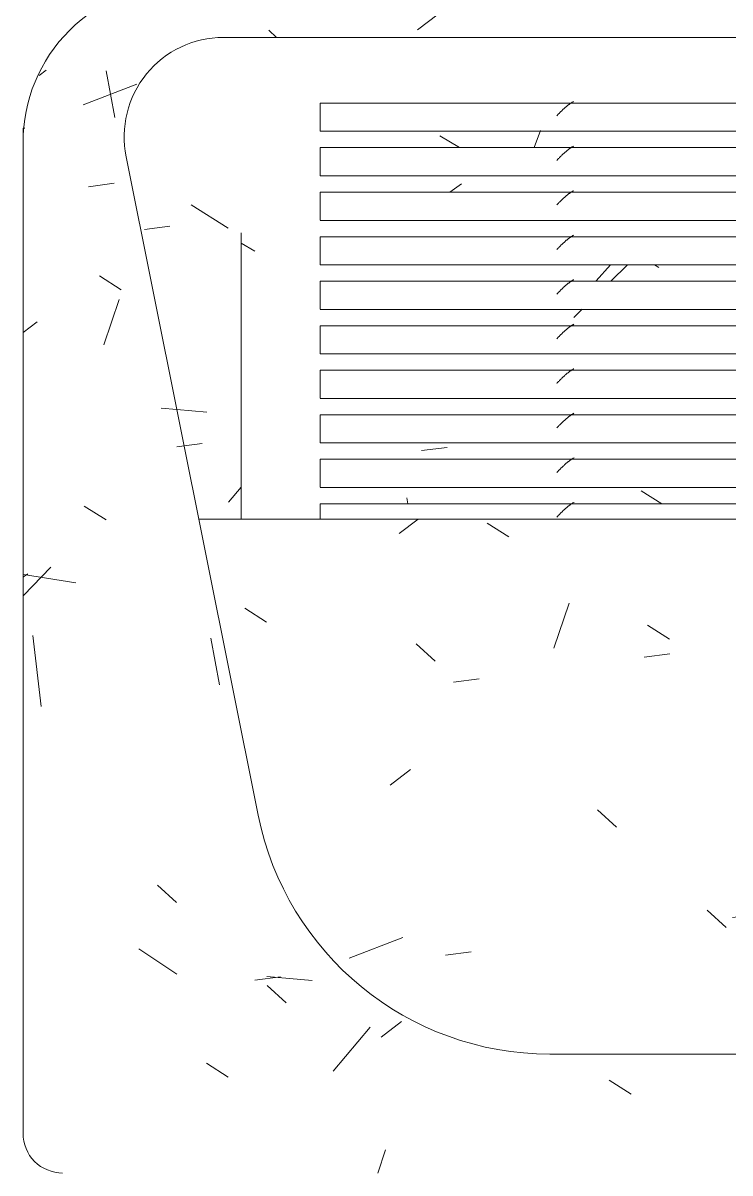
# Model space of a CAD drawing. Header units: metres. Extents: x 49881.8 to 49890.2, y 45902.3 to 45921.9.
# Drawn here: x 49885.326 to 49885.683, y 45902.742 to 45903.322 of the extents above; entities that cross this region are included whole.
import ezdxf

# ---------------------------------------------------------------- set-up
doc = ezdxf.new("R2010")
doc.units = ezdxf.units.M
doc.layers.add('A-FLOR-PATT', color=8, linetype='Continuous', lineweight=9)
doc.layers.add('P-SANR-FIXT', color=6, linetype='Continuous', lineweight=9)
pattern_1 = [(230, (-20.605, -3.359), (-0.2732776544225567, 0.02435823460979181), [0.029, -0.314]), (175, (-20.605, -3.359), (0.05321242273906419, -0.2867288580980978), [0.023, -0.251]), (280.451, (-20.628, -3.357), (-0.2200763291654397, -0.2622716327418294), [0.024, -0.267]), (226.184, (-20.605, -3.435), (-0.4065614003548352, 0.06303037158002048), [0.043, -0.471]), (276.636, (-20.639, -3.43), (-0.3564361393066898, -0.3716803446459633), [0.036, -0.401]), (171.184, (-20.605, -3.435), (-0.3560379742634164, -0.3708139167863078), [0.034, -0.377]), (201, (-20.643, -3.416), (-0.2272049156077532, 0.1537918278832583), [0.029, -0.314]), (146, (-20.643, -3.416), (-0.09246827521598666, -0.276576604358685), [0.023, -0.251]), (251.451, (-20.662, -3.403), (-0.3196349052339433, -0.1226928170517253), [0.024, -0.267]), (217.5, (-20.605, -3.359), (-0.004603000520735395, -0.1270583030982474), [0.013, -0.236, 0.013, -0.243, -0.252]), (217.5, (-20.605, -3.359), (-0.004603000520735395, -0.1270583030982474), [-0.504, 0.013, -0.24]), (187.5, (-20.605, -3.359), (-0.1002303763615564, -0.1503691180210244), [0.013, -0.133, 0.013, -0.23, -0.096]), (187.5, (-20.605, -3.359), (-0.1002303763615564, -0.1503691180210244), [-0.388, 0.013, -0.084]), (147.5, (-20.52, -3.359), (-0.2032414545144439, 0.00853880359612666), [0.013, -0.083, 0.013, -0.285, -0.394]), (147.5, (-20.52, -3.359), (-0.2032414545144439, 0.00853880359612666), [-0.392, 0.013, -0.382]), (137.5, (-20.482, -3.359), (-0.2219993294353847, -0.03800391730124095), [0.013, -0.111, 0.013, -0.185, -0.28]), (137.5, (-20.482, -3.359), (-0.2219993294353847, -0.03800391730124095), [-0.321, 0.013, -0.267])]

# ---------------------------------------------------------------- blocks, each defined once
blk = doc.blocks.new('FP_4-1º PAVIMENTO')
at = {"layer": 'P-SANR-FIXT'}
for p, q in [((0.4999311105467051, -0.5256750618111945), (0.009931110546703923, -0.5256750618111945)), ((0.3804864705420531, -0.5336965607045411), (0.380290223581396, -0.5338966021838747)), ((0.3806827175027103, -0.5334963143958135), (0.3804864705420531, -0.5336965607045411)), ((0.3740103208403552, -0.5395531689301478), (0.3738140738797003, -0.5396882431311658)), ((0.3742065678010145, -0.5394146544729427), (0.3740103208403552, -0.5395531689301478)), ((0.3744028147616695, -0.5392727762805335), (0.3742065678010145, -0.5394146544729427)), ((0.3745990617223288, -0.5391276127321556), (0.3744028147616695, -0.5392727762805335)), ((0.374795308682988, -0.5389792440220119), (0.3745990617223288, -0.5391276127321556)), ((0.374991555643643, -0.5388277521149706), (0.374795308682988, -0.5389792440220119)), ((0.3751878026043023, -0.5386732207012753), (0.374991555643643, -0.5388277521149706)), ((0.3753840495649572, -0.5385157351503156), (0.3751878026043023, -0.5386732207012753)), ((0.3755802965256165, -0.5383553824634656), (0.3753840495649572, -0.5385157351503156)), ((0.3757765434862758, -0.5381922512260265), (0.3755802965256165, -0.5383553824634656)), ((0.3759727904469308, -0.5380264315582727), (0.3757765434862758, -0.5381922512260265)), ((0.3761690374075901, -0.5378580150656908), (0.3759727904469308, -0.5380264315582727)), ((0.376365284368245, -0.5376870947883418), (0.3761690374075901, -0.5378580150656908)), ((0.3765615313289043, -0.5375137651494886), (0.376365284368245, -0.5376870947883418)), ((0.3767577782895593, -0.5373381219034202), (0.3765615313289043, -0.5375137651494886)), ((0.3769540252502185, -0.5371602620825552), (0.3767577782895593, -0.5373381219034202)), ((0.3771502722108778, -0.5369802839438398), (0.3769540252502185, -0.5371602620825552)), ((0.3773465191715328, -0.5367982869144663), (0.3771502722108778, -0.5369802839438398)), ((0.3775427661321921, -0.5366143715369324), (0.3773465191715328, -0.5367982869144663)), ((0.377739013092847, -0.536428639413516), (0.3775427661321921, -0.5366143715369324)), ((0.3779352600535063, -0.5362411931501487), (0.377739013092847, -0.536428639413516)), ((0.3781315070141655, -0.5360521362997074), (0.3779352600535063, -0.5362411931501487)), ((0.3783277539748205, -0.535861573304822), (0.3781315070141655, -0.5360521362997074)), ((0.3785240009354798, -0.535669609440193), (0.3783277539748205, -0.535861573304822)), ((0.3787202478961347, -0.5354763507544075), (0.3785240009354798, -0.535669609440193)), ((0.378916494856794, -0.5352819040113553), (0.3787202478961347, -0.5354763507544075)), ((0.3791127418174511, -0.5350863766312737), (0.378916494856794, -0.5352819040113553)), ((0.3793089887781083, -0.5348898766313759), (0.3791127418174511, -0.5350863766312737)), ((0.3795052357387675, -0.5346925125661982), (0.3793089887781083, -0.5348898766313759)), ((0.3797014826994225, -0.5344943934676136), (0.3795052357387675, -0.5346925125661982)), ((0.3798977296600818, -0.5342956287846108), (0.3797014826994225, -0.5344943934676136)), ((0.3800939766207389, -0.5340963283228274), (0.3798977296600818, -0.5342956287846108)), ((0.380290223581396, -0.5338966021838747), (0.3800939766207389, -0.5340963283228274)), ((0.3724403451550962, -0.5405314168760132), (0.372244098194439, -0.540636450718724)), ((0.3726365921157554, -0.5404224023534671), (0.3724403451550962, -0.5405314168760132)), ((0.3728328390764126, -0.5403094673751049), (0.3726365921157554, -0.5404224023534671)), ((0.3730290860370697, -0.5401926743307622), (0.3728328390764126, -0.5403094673751049)), ((0.3732253329977268, -0.5400720877416435), (0.3730290860370697, -0.5401926743307622)), ((0.3734215799583839, -0.5399477742246386), (0.3732253329977268, -0.5400720877416435)), ((0.373617826919041, -0.5398198024555577), (0.3734215799583839, -0.5399477742246386)), ((0.3738140738797003, -0.5396882431311658), (0.373617826919041, -0.5398198024555577))]:
    blk.add_line(p, q, dxfattribs=at)
blk = doc.blocks.new('FP_5-1º PAVIMENTO')
at = {"layer": 'P-SANR-FIXT'}
for p, q in [((0.4999311105467051, -0.503209613166639), (0.009931110546703923, -0.503209613166639)), ((0.3749659629266844, -0.5163526634196659), (0.3747688334585436, -0.5165050243101964)), ((0.375163092394821, -0.516197240998987), (0.3749659629266844, -0.5163526634196659)), ((0.3753602218629598, -0.5160388436837064), (0.375163092394821, -0.516197240998987)), ((0.3755573513311007, -0.5158775597676353), (0.3753602218629598, -0.5160388436837064)), ((0.3757544807992395, -0.5157134791536336), (0.3755573513311007, -0.5158775597676353)), ((0.375951610267376, -0.5155466933034965), (0.3757544807992395, -0.5157134791536336)), ((0.3761487397355169, -0.5153772951869673), (0.375951610267376, -0.5155466933034965)), ((0.3763458692036556, -0.5152053792299299), (0.3761487397355169, -0.5153772951869673)), ((0.3765429986717923, -0.5150310412617419), (0.3763458692036556, -0.5152053792299299)), ((0.3767401281399332, -0.5148543784618579), (0.3765429986717923, -0.5150310412617419)), ((0.3769372576080719, -0.5146754893056382), (0.3767401281399332, -0.5148543784618579)), ((0.3771343870762085, -0.5144944735094442), (0.3769372576080719, -0.5146754893056382)), ((0.3773315165443494, -0.5143114319750819), (0.3771343870762085, -0.5144944735094442)), ((0.3775286460124881, -0.5141264667335361), (0.3773315165443494, -0.5143114319750819)), ((0.3777257754806291, -0.5139396808881125), (0.3775286460124881, -0.5141264667335361)), ((0.3779229049487656, -0.5137511785569487), (0.3777257754806291, -0.5139396808881125)), ((0.3781200344169044, -0.5135610648149955), (0.3779229049487656, -0.5137511785569487)), ((0.3783171638850453, -0.5133694456354202), (0.3781200344169044, -0.5135610648149955)), ((0.3785142933531819, -0.5131764278305688), (0.3783171638850453, -0.5133694456354202)), ((0.3787114228213206, -0.5129821189923998), (0.3785142933531819, -0.5131764278305688)), ((0.3789085522894615, -0.5127866274325146), (0.3787114228213206, -0.5129821189923998)), ((0.3791056817576003, -0.5125900621218032), (0.3789085522894615, -0.5127866274325146)), ((0.3793028112257368, -0.5123925326296651), (0.3791056817576003, -0.5125900621218032)), ((0.3794999406938778, -0.5121941490629699), (0.3793028112257368, -0.5123925326296651)), ((0.3796970701620165, -0.5119950220046633), (0.3794999406938778, -0.5121941490629699)), ((0.3798941996301531, -0.511795262452117), (0.3796970701620165, -0.5119950220046633)), ((0.380091329098294, -0.5115949817552762), (0.3798941996301531, -0.511795262452117)), ((0.3802884585664328, -0.5113942915545795), (0.380091329098294, -0.5115949817552762)), ((0.3804855880345737, -0.5111933037187391), (0.3802884585664328, -0.5113942915545795)), ((0.3806827175027103, -0.5109921302823617), (0.3804855880345737, -0.5111933037187391)), ((0.3724032798408786, -0.5180654868673785), (0.3722061503727377, -0.5181710020741686)), ((0.3726004093090152, -0.5179559553686145), (0.3724032798408786, -0.5180654868673785)), ((0.372797538777156, -0.5178424686329183), (0.3726004093090152, -0.5179559553686145)), ((0.3729946682452948, -0.5177250899200447), (0.372797538777156, -0.5178424686329183)), ((0.3731917977134314, -0.5176038846592211), (0.3729946682452948, -0.5177250899200447)), ((0.3733889271815723, -0.5174789204126719), (0.3731917977134314, -0.5176038846592211)), ((0.3735860566497111, -0.5173502668379516), (0.3733889271815723, -0.5174789204126719)), ((0.3737831861178476, -0.5172179956491143), (0.3735860566497111, -0.5173502668379516)), ((0.3739803155859885, -0.5170821805767548), (0.3737831861178476, -0.5172179956491143)), ((0.3741774450541273, -0.5169428973268863), (0.3739803155859885, -0.5170821805767548)), ((0.3743745745222682, -0.5168002235387645), (0.3741774450541273, -0.5169428973268863)), ((0.3745717039904048, -0.5166542387415909), (0.3743745745222682, -0.5168002235387645)), ((0.3747688334585436, -0.5165050243101964), (0.3745717039904048, -0.5166542387415909))]:
    blk.add_line(p, q, dxfattribs=at)
blk = doc.blocks.new('FP_6-1º PAVIMENTO')
at = {"layer": 'P-SANR-FIXT'}
for p, q in [((0.499931110546703, -0.4807441645220835), (0.009931110546701757, -0.4807441645220791)), ((0.3758449755406177, -0.4931397356408896), (0.3756514658621325, -0.4933025670752285)), ((0.3760384852191008, -0.4929743555728749), (0.3758449755406177, -0.4931397356408896)), ((0.376231994897584, -0.4928065157030199), (0.3760384852191008, -0.4929743555728749)), ((0.3764255045760692, -0.4926363061844093), (0.376231994897584, -0.4928065157030199)), ((0.3766190142545523, -0.4924638184429648), (0.3764255045760692, -0.4926363061844093)), ((0.3768125239330397, -0.4922891451283044), (0.3766190142545523, -0.4924638184429648)), ((0.3770060336115228, -0.4921123800640209), (0.3768125239330397, -0.4922891451283044)), ((0.3771995432900059, -0.4919336181972557), (0.3770060336115228, -0.4921123800640209)), ((0.377393052968489, -0.491752955547704), (0.3771995432900059, -0.4919336181972557)), ((0.3775865626469743, -0.4915704891560576), (0.377393052968489, -0.491752955547704)), ((0.3777800723254574, -0.4913863170318448), (0.3775865626469743, -0.4915704891560576)), ((0.3779735820039404, -0.4912005381008211), (0.3777800723254574, -0.4913863170318448)), ((0.3781670916824257, -0.4910132521518174), (0.3779735820039404, -0.4912005381008211)), ((0.3783606013609088, -0.4908245597831337), (0.3781670916824257, -0.4910132521518174)), ((0.3785541110393919, -0.4906345623485127), (0.3783606013609088, -0.4908245597831337)), ((0.378747620717875, -0.4904433619027063), (0.3785541110393919, -0.4906345623485127)), ((0.3789411303963602, -0.4902510611466351), (0.378747620717875, -0.4904433619027063)), ((0.3791346400748433, -0.4900577633722396), (0.3789411303963602, -0.4902510611466351)), ((0.3793281497533265, -0.489863572407012), (0.3791346400748433, -0.4900577633722396)), ((0.3795216594318095, -0.4896685925581891), (0.3793281497533265, -0.489863572407012)), ((0.3797151691102948, -0.4894729285567641), (0.3795216594318095, -0.4896685925581891)), ((0.3799086787887779, -0.489276685501203), (0.3797151691102948, -0.4894729285567641)), ((0.380102188467261, -0.489079968801002), (0.3799086787887779, -0.489276685501203)), ((0.3802956981457462, -0.4888828841200875), (0.380102188467261, -0.489079968801002)), ((0.3804892078242293, -0.4886855373200177), (0.3802956981457462, -0.4888828841200875)), ((0.3806827175027124, -0.4884880344031629), (0.3804892078242293, -0.4886855373200177)), ((0.3723618013279069, -0.4956020121265156), (0.3721682916494238, -0.4957055534296086)), ((0.3725553110063922, -0.495494599608754), (0.3723618013279069, -0.4956020121265156)), ((0.3727488206848774, -0.4953833735716017), (0.3725553110063922, -0.495494599608754)), ((0.3729423303633627, -0.4952683937587395), (0.3727488206848774, -0.4953833735716017)), ((0.3731358400418458, -0.4951497219301385), (0.3729423303633627, -0.4952683937587395)), ((0.3733293497203289, -0.4950274218288804), (0.3731358400418458, -0.4951497219301385)), ((0.373522859398812, -0.4949015591469309), (0.3733293497203289, -0.4950274218288804)), ((0.3737163690772972, -0.4947722014898635), (0.373522859398812, -0.4949015591469309)), ((0.3739098787557804, -0.4946394183405188), (0.3737163690772972, -0.4947722014898635)), ((0.3741033884342634, -0.4945032810217109), (0.3739098787557804, -0.4946394183405188)), ((0.3742968981127487, -0.4943638626578847), (0.3741033884342634, -0.4945032810217109)), ((0.3744904077912318, -0.4942212381358859), (0.3742968981127487, -0.4943638626578847)), ((0.3746839174697149, -0.4940754840646743), (0.3744904077912318, -0.4942212381358859)), ((0.3748774271481979, -0.4939266787342353), (0.3746839174697149, -0.4940754840646743)), ((0.3750709368266832, -0.4937749020734909), (0.3748774271481979, -0.4939266787342353)), ((0.3752644465051663, -0.4936202356073708), (0.3750709368266832, -0.4937749020734909)), ((0.3754579561836494, -0.4934627624130295), (0.3752644465051663, -0.4936202356073708)), ((0.3756514658621325, -0.4933025670752285), (0.3754579561836494, -0.4934627624130295))]:
    blk.add_line(p, q, dxfattribs=at)
blk = doc.blocks.new('FP_7-1º PAVIMENTO')
at = {"layer": 'P-SANR-FIXT'}
for p, q in [((0.499931110546703, -0.4582787158775236), (0.009931110546701757, -0.4582787158775236)), ((0.3766009884334283, -0.4699806475331308), (0.3764066203825079, -0.4701541236638346)), ((0.3767953564843465, -0.4698049760014382), (0.3766009884334283, -0.4699806475331308)), ((0.3769897245352646, -0.4696272042674653), (0.3767953564843465, -0.4698049760014382)), ((0.3771840925861829, -0.4694474286680446), (0.3769897245352646, -0.4696272042674653)), ((0.3773784606371011, -0.4692657466259334), (0.3771840925861829, -0.4694474286680446)), ((0.3775728286880192, -0.4690822565970139), (0.3773784606371011, -0.4692657466259334)), ((0.3777671967389374, -0.4688970580169419), (0.3775728286880192, -0.4690822565970139)), ((0.3779615647898556, -0.468710251247255), (0.3777671967389374, -0.4688970580169419)), ((0.3781559328407738, -0.4685219375209952), (0.3779615647898556, -0.468710251247255)), ((0.378350300891692, -0.4683322188878382), (0.3781559328407738, -0.4685219375209952)), ((0.3785446689426102, -0.4681411981588102), (0.378350300891692, -0.4683322188878382)), ((0.3787390369935283, -0.4679489788505382), (0.3785446689426102, -0.4681411981588102)), ((0.3789334050444466, -0.4677556651291916), (0.3787390369935283, -0.4679489788505382)), ((0.3791277730953647, -0.4675613617540093), (0.3789334050444466, -0.4677556651291916)), ((0.3793221411462829, -0.4673661740205434), (0.3791277730953647, -0.4675613617540093)), ((0.3795165091972011, -0.4671702077035888), (0.3793221411462829, -0.4673661740205434)), ((0.3797108772481193, -0.4669735689998685), (0.3795165091972011, -0.4671702077035888)), ((0.3799052452990375, -0.46677636447046), (0.3797108772481193, -0.4669735689998685)), ((0.3800996133499557, -0.4665787009831002), (0.3799052452990375, -0.46677636447046)), ((0.3802939814008739, -0.4663806856542171), (0.3800996133499557, -0.4665787009831002)), ((0.3804883494517921, -0.4661824257909189), (0.3802939814008739, -0.4663806856542171)), ((0.3806827175027103, -0.4659840288328304), (0.3804883494517921, -0.4661824257909189)), ((0.372324891313226, -0.4731360955263055), (0.3721305232623078, -0.4732401047850531)), ((0.3725192593641442, -0.473028180887903), (0.372324891313226, -0.4731360955263055)), ((0.3727136274150624, -0.4729164193501976), (0.3725192593641442, -0.473028180887903)), ((0.3729079954659805, -0.4728008714782425), (0.3727136274150624, -0.4729164193501976)), ((0.3731023635168987, -0.4726815998889376), (0.3729079954659805, -0.4728008714782425)), ((0.3732967315678169, -0.4725586692171275), (0.3731023635168987, -0.4726815998889376)), ((0.3734910996187351, -0.4724321460805512), (0.3732967315678169, -0.4725586692171275)), ((0.3736854676696533, -0.472302099043765), (0.3734910996187351, -0.4724321460805512)), ((0.3738798357205715, -0.4721685985809528), (0.3736854676696533, -0.472302099043765)), ((0.3740742037714896, -0.4720317170377746), (0.3738798357205715, -0.4721685985809528)), ((0.3742685718224079, -0.4718915285921317), (0.3740742037714896, -0.4720317170377746)), ((0.374462939873326, -0.471748109213984), (0.3742685718224079, -0.4718915285921317)), ((0.3746573079242442, -0.4716015366241705), (0.374462939873326, -0.471748109213984)), ((0.3748516759751624, -0.4714518902523033), (0.3746573079242442, -0.4716015366241705)), ((0.3750460440260806, -0.4712992511937211), (0.3748516759751624, -0.4714518902523033)), ((0.3752404120769988, -0.4711437021655169), (0.3750460440260806, -0.4712992511937211)), ((0.375434780127917, -0.4709853274617669), (0.3752404120769988, -0.4711437021655169)), ((0.3756291481788352, -0.4708242129077866), (0.375434780127917, -0.4709853274617669)), ((0.3758235162297534, -0.47066044581368), (0.3756291481788352, -0.4708242129077866)), ((0.3760178842806716, -0.4704941149269705), (0.3758235162297534, -0.47066044581368)), ((0.3762122523315897, -0.4703253103845564), (0.3760178842806716, -0.4704941149269705)), ((0.3764066203825079, -0.4701541236638346), (0.3762122523315897, -0.4703253103845564))]:
    blk.add_line(p, q, dxfattribs=at)
blk = doc.blocks.new('FP_8-1º PAVIMENTO')
at = {"layer": 'P-SANR-FIXT'}
for p, q in [((0.499931110546703, -0.4358132672329681), (0.009931110546703923, -0.4358132672329638)), ((0.3773639036785966, -0.446778564839375), (0.3771686793360028, -0.4469612643717253)), ((0.3775591280211925, -0.4465940532370882), (0.3773639036785966, -0.446778564839375)), ((0.3777543523637863, -0.446407830437035), (0.3775591280211925, -0.4465940532370882)), ((0.3779495767063801, -0.4462199982468961), (0.3777543523637863, -0.446407830437035)), ((0.378144801048976, -0.4460306593541947), (0.3779495767063801, -0.4462199982468961)), ((0.3783400253915698, -0.445839917270165), (0.378144801048976, -0.4460306593541947)), ((0.3785352497341679, -0.445647876273179), (0.3783400253915698, -0.445839917270165)), ((0.3787304740767595, -0.4454546413516923), (0.3785352497341679, -0.445647876273179)), ((0.3789256984193576, -0.4452603181469171), (0.3787304740767595, -0.4454546413516923)), ((0.3791209227619514, -0.4450650128949886), (0.3789256984193576, -0.4452603181469171)), ((0.3793161471045473, -0.4448688323689532), (0.3791209227619514, -0.4450650128949886)), ((0.3795113714471411, -0.4446718838203549), (0.3793161471045473, -0.4448688323689532)), ((0.379706595789737, -0.4444742749206174), (0.3795113714471411, -0.4446718838203549)), ((0.3799018201323308, -0.4442761137021744), (0.379706595789737, -0.4444742749206174)), ((0.3800970444749246, -0.4440775084994243), (0.3799018201323308, -0.4442761137021744)), ((0.3802922688175205, -0.4438785678894702), (0.3800970444749246, -0.4440775084994243)), ((0.3804874931601143, -0.4436794006327923), (0.3802922688175205, -0.4438785678894702)), ((0.3806827175027103, -0.4434801156137814), (0.3804874931601143, -0.4436794006327923)), ((0.3722880707711303, -0.4506701799845547), (0.3720928464285365, -0.4507746561404976)), ((0.3724832951137262, -0.4505617642195573), (0.3722880707711303, -0.4506701799845547)), ((0.37267851945632, -0.4504494681162031), (0.3724832951137262, -0.4505617642195573)), ((0.3728737437989159, -0.4503333530665742), (0.37267851945632, -0.4504494681162031)), ((0.3730689681415097, -0.450213482550568), (0.3728737437989159, -0.4503333530665742)), ((0.3732641924841056, -0.4500899221011808), (0.3730689681415097, -0.450213482550568)), ((0.3734594168266994, -0.4499627392686993), (0.3732641924841056, -0.4500899221011808)), ((0.3736546411692975, -0.4498320035837404), (0.3734594168266994, -0.4499627392686993)), ((0.3738498655118891, -0.4496977865192769), (0.3736546411692975, -0.4498320035837404)), ((0.3740450898544829, -0.4495601614515465), (0.3738498655118891, -0.4496977865192769)), ((0.374240314197081, -0.4494192036199288), (0.3740450898544829, -0.4495601614515465)), ((0.3744355385396727, -0.449274990085814), (0.374240314197081, -0.4494192036199288)), ((0.3746307628822708, -0.4491275996905012), (0.3744355385396727, -0.449274990085814)), ((0.3748259872248623, -0.4489771130120437), (0.3746307628822708, -0.4491275996905012)), ((0.3750212115674604, -0.4488236123212499), (0.3748259872248623, -0.4489771130120437)), ((0.3752164359100542, -0.4486671815366796), (0.3750212115674604, -0.4488236123212499)), ((0.3754116602526502, -0.4485079061787606), (0.3752164359100542, -0.4486671815366796)), ((0.3756068845952439, -0.4483458733230521), (0.3754116602526502, -0.4485079061787606)), ((0.3758021089378377, -0.4481811715526334), (0.3756068845952439, -0.4483458733230521)), ((0.3759973332804337, -0.4480138909096647), (0.3758021089378377, -0.4481811715526334)), ((0.3761925576230274, -0.4478441228461866), (0.3759973332804337, -0.4480138909096647)), ((0.3763877819656234, -0.4476719601740952), (0.3761925576230274, -0.4478441228461866)), ((0.3765830063082172, -0.4474974970144126), (0.3763877819656234, -0.4476719601740952)), ((0.3767782306508131, -0.4473208287458502), (0.3765830063082172, -0.4474974970144126)), ((0.3769734549934068, -0.4471420519526366), (0.3767782306508131, -0.4473208287458502)), ((0.3771686793360028, -0.4469612643717253), (0.3769734549934068, -0.4471420519526366))]:
    blk.add_line(p, q, dxfattribs=at)
blk = doc.blocks.new('FP_9-1º PAVIMENTO')
at = {"layer": 'P-SANR-FIXT'}
for p, q in [((0.499931110546703, -0.4133478185884082), (0.009931110546703923, -0.4133478185884082)), ((0.3781336966604932, -0.4235394189239535), (0.3779376181341677, -0.4237297803144355)), ((0.3783297751868188, -0.4233476562607975), (0.3781336966604932, -0.4235394189239535)), ((0.3785258537131421, -0.4231545980806388), (0.3783297751868188, -0.4233476562607975)), ((0.3787219322394677, -0.4229603508536114), (0.3785258537131421, -0.4231545980806388)), ((0.3789180107657889, -0.4227650217056207), (0.3787219322394677, -0.4229603508536114)), ((0.3791140892921145, -0.4225687183592276), (0.3789180107657889, -0.4227650217056207)), ((0.37931016781844, -0.4223715490742551), (0.3791140892921145, -0.4225687183592276)), ((0.3795062463447634, -0.4221736225880968), (0.37931016781844, -0.4223715490742551)), ((0.379702324871089, -0.4219750480557216), (0.3795062463447634, -0.4221736225880968)), ((0.3798984033974145, -0.4217759349895049), (0.379702324871089, -0.4219750480557216)), ((0.3800944819237379, -0.4215763931988096), (0.3798984033974145, -0.4217759349895049)), ((0.3802905604500635, -0.4213765327294445), (0.3800944819237379, -0.4215763931988096)), ((0.3804866389763847, -0.421176463802968), (0.3802905604500635, -0.4213765327294445)), ((0.3806827175027103, -0.4209762967558868), (0.3804866389763847, -0.421176463802968)), ((0.3722513408707612, -0.4282042655166616), (0.3720552623444378, -0.4283092074959421)), ((0.3724474193970867, -0.4280953496366881), (0.3722513408707612, -0.4282042655166616)), ((0.3726434979234123, -0.4279825199223234), (0.3724474193970867, -0.4280953496366881)), ((0.3728395764497335, -0.4278658385983009), (0.3726434979234123, -0.4279825199223234)), ((0.3730356549760591, -0.4277453700135014), (0.3728395764497335, -0.4278658385983009)), ((0.3732317335023824, -0.4276211806054445), (0.3730356549760591, -0.4277453700135014)), ((0.373427812028708, -0.4274933388636699), (0.3732317335023824, -0.4276211806054445)), ((0.3736238905550335, -0.4273619152919368), (0.373427812028708, -0.4274933388636699)), ((0.3738199690813548, -0.4272269823693576), (0.3736238905550335, -0.4273619152919368)), ((0.3740160476076803, -0.4270886145104401), (0.3738199690813548, -0.4272269823693576)), ((0.3742121261340059, -0.4269468880240167), (0.3740160476076803, -0.4270886145104401)), ((0.3744082046603293, -0.4268018810711855), (0.3742121261340059, -0.4269468880240167)), ((0.3746042831866548, -0.4266536736221951), (0.3744082046603293, -0.4268018810711855)), ((0.3748003617129782, -0.4265023474123502), (0.3746042831866548, -0.4266536736221951)), ((0.3749964402393038, -0.4263479858969211), (0.3748003617129782, -0.4265023474123502)), ((0.3751925187656293, -0.4261906742051345), (0.3749964402393038, -0.4263479858969211)), ((0.3753885972919506, -0.4260304990931993), (0.3751925187656293, -0.4261906742051345)), ((0.3755846758182761, -0.425867548896504), (0.3753885972919506, -0.4260304990931993)), ((0.3757807543445995, -0.4257019134808618), (0.3755846758182761, -0.425867548896504)), ((0.375976832870925, -0.4255336841929588), (0.3757807543445995, -0.4257019134808618)), ((0.3761729113972506, -0.4253629538099963), (0.375976832870925, -0.4255336841929588)), ((0.3763689899235718, -0.4251898164885013), (0.3761729113972506, -0.4253629538099963)), ((0.3765650684498974, -0.425014367712414), (0.3763689899235718, -0.4251898164885013)), ((0.376761146976223, -0.4248367042404213), (0.3765650684498974, -0.425014367712414)), ((0.3769572255025463, -0.4246569240525936), (0.376761146976223, -0.4248367042404213)), ((0.3771533040288719, -0.4244751262963666), (0.3769572255025463, -0.4246569240525936)), ((0.3773493825551953, -0.4242914112318477), (0.3771533040288719, -0.4244751262963666)), ((0.3775454610815209, -0.4241058801765081), (0.3773493825551953, -0.4242914112318477)), ((0.3777415396078464, -0.4239186354493496), (0.3775454610815209, -0.4241058801765081)), ((0.3779376181341677, -0.4237297803144355), (0.3777415396078464, -0.4239186354493496))]:
    blk.add_line(p, q, dxfattribs=at)
blk = doc.blocks.new('FP_10-1º PAVIMENTO')
at = {"layer": 'P-SANR-FIXT'}
for p, q in [((0.499931110546703, -0.3908823699438571), (0.009931110546703923, -0.3908823699438527)), ((0.3789103423241738, -0.4002697772916155), (0.3787134117487789, -0.4004661087853898)), ((0.3791072728995665, -0.4000724796900415), (0.3789103423241738, -0.4002697772916155)), ((0.379304203474957, -0.3998743257364589), (0.3791072728995665, -0.4000724796900415)), ((0.379501134050354, -0.399675425663064), (0.379304203474957, -0.3998743257364589)), ((0.3796980646257446, -0.3994758901171031), (0.379501134050354, -0.399675425663064)), ((0.3798949952011373, -0.3992758300993398), (0.3796980646257446, -0.3994758901171031)), ((0.3800919257765322, -0.3990753569023052), (0.3798949952011373, -0.3992758300993398)), ((0.3802888563519227, -0.3988745820483581), (0.3800919257765322, -0.3990753569023052)), ((0.3804857869273154, -0.398673617227689), (0.3802888563519227, -0.3988745820483581)), ((0.3806827175027103, -0.3984725742361585), (0.3804857869273154, -0.398673617227689)), ((0.3722147027608154, -0.4057383521377516), (0.3720177721854205, -0.4058437588513822)), ((0.3724116333362081, -0.405628937171764), (0.3722147027608154, -0.4057383521377516)), ((0.3726085639115986, -0.4055155748204972), (0.3724116333362081, -0.405628937171764)), ((0.3728054944869935, -0.4053983281469318), (0.3726085639115986, -0.4055155748204972)), ((0.3730024250623862, -0.4052772623748881), (0.3728054944869935, -0.4053983281469318)), ((0.373199355637779, -0.4051524448527329), (0.3730024250623862, -0.4052772623748881)), ((0.3733962862131738, -0.405023945015912), (0.373199355637779, -0.4051524448527329)), ((0.3735932167885643, -0.4048918343483265), (0.3733962862131738, -0.405023945015912)), ((0.373790147363957, -0.4047561863425789), (0.3735932167885643, -0.4048918343483265)), ((0.3739870779393519, -0.4046170764590621), (0.373790147363957, -0.4047561863425789)), ((0.3741840085147446, -0.4044745820840048), (0.3739870779393519, -0.4046170764590621)), ((0.3743809390901351, -0.4043287824864083), (0.3741840085147446, -0.4044745820840048)), ((0.37457786966553, -0.4041797587739604), (0.3743809390901351, -0.4043287824864083)), ((0.3747748002409227, -0.4040275938479149), (0.37457786966553, -0.4041797587739604)), ((0.3749717308163154, -0.4038723723569481), (0.3747748002409227, -0.4040275938479149)), ((0.3751686613917103, -0.4037141806501196), (0.3749717308163154, -0.4038723723569481)), ((0.3753655919671008, -0.4035531067287835), (0.3751686613917103, -0.4037141806501196)), ((0.3755625225424935, -0.4033892401976653), (0.3753655919671008, -0.4035531067287835)), ((0.3757594531178884, -0.4032226722150148), (0.3755625225424935, -0.4033892401976653)), ((0.3759563836932811, -0.4030534954418763), (0.3757594531178884, -0.4032226722150148)), ((0.3761533142686716, -0.4028818039905525), (0.3759563836932811, -0.4030534954418763)), ((0.3763502448440665, -0.4027076933722674), (0.3761533142686716, -0.4028818039905525)), ((0.3765471754194592, -0.4025312604439979), (0.3763502448440665, -0.4027076933722674)), ((0.3767441059948519, -0.4023526033546159), (0.3765471754194592, -0.4025312604439979)), ((0.3769410365702467, -0.4021718214902944), (0.3767441059948519, -0.4023526033546159)), ((0.3771379671456373, -0.4019890154192039), (0.3769410365702467, -0.4021718214902944)), ((0.37733489772103, -0.4018042868355622), (0.3771379671456373, -0.4019890154192039)), ((0.3775318282964248, -0.4016177385030916), (0.37733489772103, -0.4018042868355622)), ((0.3777287588718176, -0.4014294741978222), (0.3775318282964248, -0.4016177385030916)), ((0.3779256894472081, -0.4012395986503701), (0.3777287588718176, -0.4014294741978222)), ((0.3781226200226008, -0.4010482174876839), (0.3779256894472081, -0.4012395986503701)), ((0.3783195505979957, -0.4008554371742757), (0.3781226200226008, -0.4010482174876839)), ((0.3785164811733884, -0.4006613649529959), (0.3783195505979957, -0.4008554371742757)), ((0.3787134117487789, -0.4004661087853898), (0.3785164811733884, -0.4006613649529959))]:
    blk.add_line(p, q, dxfattribs=at)
blk = doc.blocks.new('FP_11-1º PAVIMENTO')
at = {"layer": 'P-SANR-FIXT'}
for p, q in [((0.499931110546703, -0.3684169212992972), (0.009931110546701757, -0.3684169212992972)), ((0.3795224054497998, -0.3771505959483887), (0.3793290201076474, -0.3773461185870847)), ((0.3797157907919523, -0.3769544923651177), (0.3795224054497998, -0.3771505959483887)), ((0.3799091761341047, -0.3767579130365484), (0.3797157907919523, -0.3769544923651177)), ((0.380102561476255, -0.3765609634171636), (0.3799091761341047, -0.3767579130365484)), ((0.3802959468184075, -0.3763637491600954), (0.380102561476255, -0.3765609634171636)), ((0.38048933216056, -0.3761663760604317), (0.3802959468184075, -0.3763637491600954)), ((0.3806827175027124, -0.3759689499984775), (0.38048933216056, -0.3761663760604317)), ((0.3727539184744939, -0.3829414508083723), (0.3725605331323414, -0.3830563483784116)), ((0.3729473038166463, -0.382822865804257), (0.3727539184744939, -0.3829414508083723)), ((0.3731406891587988, -0.3827006569806934), (0.3729473038166463, -0.382822865804257)), ((0.3733340745009491, -0.3825748898962942), (0.3731406891587988, -0.3827006569806934)), ((0.3735274598431015, -0.382445632018498), (0.3733340745009491, -0.3825748898962942)), ((0.373720845185254, -0.3823129526873675), (0.3735274598431015, -0.382445632018498)), ((0.3739142305274021, -0.3821769230783945), (0.373720845185254, -0.3823129526873675)), ((0.3741076158695546, -0.3820376161643144), (0.3739142305274021, -0.3821769230783945)), ((0.3743010012117071, -0.3818951066759839), (0.3741076158695546, -0.3820376161643144)), ((0.3744943865538574, -0.3817494710622411), (0.3743010012117071, -0.3818951066759839)), ((0.3746877718960077, -0.3816007874489651), (0.3744943865538574, -0.3817494710622411)), ((0.3748811572381601, -0.3814491355970864), (0.3746877718960077, -0.3816007874489651)), ((0.3750745425803126, -0.3812945968598742), (0.3748811572381601, -0.3814491355970864)), ((0.375267927922465, -0.3811372541392317), (0.3750745425803126, -0.3812945968598742)), ((0.3754613132646132, -0.3809771918412777), (0.375267927922465, -0.3811372541392317)), ((0.3756546986067656, -0.3808144958310167), (0.3754613132646132, -0.3809771918412777)), ((0.3758480839489181, -0.3806492533863224), (0.3756546986067656, -0.3808144958310167)), ((0.3760414692910706, -0.3804815531510835), (0.3758480839489181, -0.3806492533863224)), ((0.3762348546332209, -0.3803114850876745), (0.3760414692910706, -0.3804815531510835)), ((0.3764282399753733, -0.3801391404286735), (0.3762348546332209, -0.3803114850876745)), ((0.3766216253175258, -0.3799646116279419), (0.3764282399753733, -0.3801391404286735)), ((0.3768150106596783, -0.3797879923110118), (0.3766216253175258, -0.3799646116279419)), ((0.3770083960018264, -0.3796093772248762), (0.3768150106596783, -0.3797879923110118)), ((0.3772017813439789, -0.3794288621871456), (0.3770083960018264, -0.3796093772248762)), ((0.3773951666861313, -0.3792465440346511), (0.3772017813439789, -0.3794288621871456)), ((0.3775885520282838, -0.3790625205715186), (0.3773951666861313, -0.3792465440346511)), ((0.3777819373704341, -0.378876890516663), (0.3775885520282838, -0.3790625205715186)), ((0.3779753227125866, -0.3786897534508616), (0.3777819373704341, -0.378876890516663)), ((0.3781687080547391, -0.3785012097633259), (0.3779753227125866, -0.3786897534508616)), ((0.3783620933968915, -0.378311360597835), (0.3781687080547391, -0.3785012097633259)), ((0.3785554787390418, -0.3781203077984971), (0.3783620933968915, -0.378311360597835)), ((0.3787488640811943, -0.3779281538551126), (0.3785554787390418, -0.3781203077984971)), ((0.3789422494233468, -0.377735001848173), (0.3787488640811943, -0.3779281538551126)), ((0.3791356347654992, -0.3775409553935866), (0.3789422494233468, -0.377735001848173)), ((0.3793290201076474, -0.3773461185870847), (0.3791356347654992, -0.3775409553935866)), ((0.3721737624480408, -0.3832748366813878), (0.3719803771058883, -0.3833783102068267)), ((0.3723671477901933, -0.3831674968778595), (0.3721737624480408, -0.3832748366813878)), ((0.3725605331323414, -0.3830563483784116), (0.3723671477901933, -0.3831674968778595))]:
    blk.add_line(p, q, dxfattribs=at)
blk = doc.blocks.new('FP_12-1º PAVIMENTO')
at = {"layer": 'P-SANR-FIXT'}
for p, q in [((0.499931110546703, -0.3459514726547417), (0.009931110546701757, -0.3459514726547374)), ((0.3802942890909978, -0.3538619332266371), (0.3801000748851416, -0.3540600296964044)), ((0.380488503296854, -0.3536636962265233), (0.3802942890909978, -0.3538619332266371)), ((0.3806827175027124, -0.3534654259533071), (0.380488503296854, -0.3536636962265233)), ((0.3738852202976973, -0.3597055703345079), (0.373691006091839, -0.3598423184096777)), ((0.3740794345035557, -0.3595655199962097), (0.3738852202976973, -0.3597055703345079)), ((0.3742736487094141, -0.3594222431698095), (0.3740794345035557, -0.3595655199962097)), ((0.3744678629152703, -0.3592758173760326), (0.3742736487094141, -0.3594222431698095)), ((0.3746620771211265, -0.3591263218393874), (0.3744678629152703, -0.3592758173760326)), ((0.3748562913269871, -0.3589738374452749), (0.3746620771211265, -0.3591263218393874)), ((0.3750505055328432, -0.3588184466962375), (0.3748562913269871, -0.3589738374452749)), ((0.3752447197387017, -0.3586602336673133), (0.3750505055328432, -0.3588184466962375)), ((0.3754389339445579, -0.3584992839605568), (0.3752447197387017, -0.3586602336673133)), ((0.3756331481504141, -0.3583356846587044), (0.3754389339445579, -0.3584992839605568)), ((0.3758273623562746, -0.3581695242780873), (0.3756331481504141, -0.3583356846587044)), ((0.3760215765621308, -0.3580008927207171), (0.3758273623562746, -0.3581695242780873)), ((0.3762157907679871, -0.3578298812256385), (0.3760215765621308, -0.3580008927207171)), ((0.3764100049738454, -0.3576565823195983), (0.3762157907679871, -0.3578298812256385)), ((0.376604219179706, -0.3574810897669353), (0.3764100049738454, -0.3576565823195983)), ((0.3767984333855622, -0.3573034985188883), (0.376604219179706, -0.3574810897669353)), ((0.3769926475914184, -0.3571239046622036), (0.3767984333855622, -0.3573034985188883)), ((0.3771868617972746, -0.3569424053671445), (0.3769926475914184, -0.3571239046622036)), ((0.377381076003133, -0.3567590988349372), (0.3771868617972746, -0.3569424053671445)), ((0.3775752902089913, -0.3565740842446026), (0.377381076003133, -0.3567590988349372)), ((0.3777695044148497, -0.356387461699332), (0.3775752902089913, -0.3565740842446026)), ((0.3779637186207059, -0.3561993321723012), (0.3777695044148497, -0.356387461699332)), ((0.3781579328265622, -0.3560097974520586), (0.3779637186207059, -0.3561993321723012)), ((0.3783521470324227, -0.3558189600874295), (0.3781579328265622, -0.3560097974520586)), ((0.3785463612382789, -0.3556269233320427), (0.3783521470324227, -0.3558189600874295)), ((0.3787405754441373, -0.3554337910884677), (0.3785463612382789, -0.3556269233320427)), ((0.3789347896499935, -0.355239667851992), (0.3787405754441373, -0.3554337910884677)), ((0.3791290038558541, -0.355044658654087), (0.3789347896499935, -0.355239667851992)), ((0.3793232180617103, -0.3548488690055791), (0.3791290038558541, -0.355044658654087)), ((0.3795174322675665, -0.3546524048395652), (0.3793232180617103, -0.3548488690055791)), ((0.3797116464734249, -0.3544553724540814), (0.3795174322675665, -0.3546524048395652)), ((0.3799058606792811, -0.3542578784546114), (0.3797116464734249, -0.3544553724540814)), ((0.3801000748851416, -0.3540600296964044), (0.3799058606792811, -0.3542578784546114)), ((0.3721372924449784, -0.3608089361802543), (0.3719430782391222, -0.3609128615622712)), ((0.372331506650839, -0.360701111552804), (0.3721372924449784, -0.3608089361802543)), ((0.3725257208566952, -0.3605894460190359), (0.372331506650839, -0.360701111552804)), ((0.3727199350625514, -0.3604739999962179), (0.3725257208566952, -0.3605894460190359)), ((0.3729141492684098, -0.3603548359470757), (0.3727199350625514, -0.3604739999962179)), ((0.373108363474266, -0.3602320183459816), (0.3729141492684098, -0.3603548359470757)), ((0.3733025776801265, -0.3601056136440992), (0.373108363474266, -0.3602320183459816)), ((0.3734967918859827, -0.3599756902333975), (0.3733025776801265, -0.3601056136440992)), ((0.373691006091839, -0.3598423184096777), (0.3734967918859827, -0.3599756902333975))]:
    blk.add_line(p, q, dxfattribs=at)
blk = doc.blocks.new('FP_13-1º PAVIMENTO')
at = {"layer": 'P-SANR-FIXT'}
for p, q in [((0.3748314902990618, -0.3364985531294127), (0.3746364493922712, -0.3366518691292173)), ((0.3750265312058481, -0.3363423113475528), (0.3748314902990618, -0.3364985531294127)), ((0.3752215721126365, -0.3361832290403052), (0.3750265312058481, -0.3363423113475528)), ((0.3754166130194271, -0.3360213930143358), (0.3752215721126365, -0.3361832290403052)), ((0.3756116539262133, -0.3358568915789317), (0.3754166130194271, -0.3360213930143358)), ((0.3758066948330018, -0.335689814497822), (0.3756116539262133, -0.3358568915789317)), ((0.3760017357397923, -0.3355202529401851), (0.3758066948330018, -0.335689814497822)), ((0.3761967766465786, -0.3353482994309228), (0.3760017357397923, -0.3355202529401851)), ((0.376391817553367, -0.3351740478001338), (0.3761967766465786, -0.3353482994309228)), ((0.3765868584601576, -0.3349975931319553), (0.376391817553367, -0.3351740478001338)), ((0.3767818993669439, -0.3348190317126496), (0.3765868584601576, -0.3349975931319553)), ((0.3769769402737345, -0.334638460978077), (0.3767818993669439, -0.3348190317126496)), ((0.3771719811805208, -0.3344559794605136), (0.3769769402737345, -0.334638460978077)), ((0.3773670220873092, -0.3342716867349111), (0.3771719811805208, -0.3344559794605136)), ((0.3775620629940998, -0.3340856833645407), (0.3773670220873092, -0.3342716867349111)), ((0.377757103900886, -0.3338980708461055), (0.3775620629940998, -0.3340856833645407)), ((0.3779521448076745, -0.3337089515544051), (0.377757103900886, -0.3338980708461055)), ((0.378147185714465, -0.3335184286864216), (0.3779521448076745, -0.3337089515544051)), ((0.3783422266212513, -0.333326606205027), (0.378147185714465, -0.3335184286864216)), ((0.3785372675280397, -0.3331335887822718), (0.3783422266212513, -0.333326606205027)), ((0.3787323084348303, -0.3329394817422354), (0.3785372675280397, -0.3331335887822718)), ((0.3789273493416166, -0.332744391003578), (0.3787323084348303, -0.3329394817422354)), ((0.3791223902484072, -0.3325484230217282), (0.3789273493416166, -0.332744391003578)), ((0.3793174311551935, -0.3323516847308199), (0.3791223902484072, -0.3325484230217282)), ((0.3795124720619819, -0.3321542834853041), (0.3793174311551935, -0.3323516847308199)), ((0.3797075129687725, -0.3319563270013873), (0.3795124720619819, -0.3321542834853041)), ((0.3799025538755587, -0.3317579232982668), (0.3797075129687725, -0.3319563270013873)), ((0.3800975947823471, -0.3315591806391657), (0.3799025538755587, -0.3317579232982668)), ((0.3802926356891377, -0.3313602074722655), (0.3800975947823471, -0.3315591806391657)), ((0.380487676595924, -0.3311611123715336), (0.3802926356891377, -0.3313602074722655)), ((0.3806827175027124, -0.3309620039774728), (0.380487676595924, -0.3311611123715336)), ((0.3721009176040216, -0.3383430367874136), (0.3719058766972332, -0.3384474129177114)), ((0.3722959585108101, -0.3382347283930972), (0.3721009176040216, -0.3383430367874136)), ((0.3724909994175985, -0.3381225468355493), (0.3722959585108101, -0.3382347283930972)), ((0.3726860403243891, -0.3380065533290407), (0.3724909994175985, -0.3381225468355493)), ((0.3728810812311754, -0.3378868111679045), (0.3726860403243891, -0.3380065533290407)), ((0.3730761221379638, -0.3377633856920142), (0.3728810812311754, -0.3378868111679045)), ((0.3732711630447544, -0.3376363442511224), (0.3730761221379638, -0.3377633856920142)), ((0.3734662039515406, -0.3375057561681088), (0.3732711630447544, -0.3376363442511224)), ((0.3736612448583291, -0.3373716927011574), (0.3734662039515406, -0.3375057561681088)), ((0.3738562857651196, -0.3372342270048602), (0.3736612448583291, -0.3373716927011574)), ((0.3740513266719059, -0.3370934340903154), (0.3738562857651196, -0.3372342270048602)), ((0.3742463675786943, -0.3369493907841955), (0.3740513266719059, -0.3370934340903154)), ((0.3744414084854827, -0.3368021756868051), (0.3742463675786943, -0.3369493907841955)), ((0.3746364493922712, -0.3366518691292173), (0.3744414084854827, -0.3368021756868051))]:
    blk.add_line(p, q, dxfattribs=at)
blk = doc.blocks.new('TANQUE 2 CUBAS - TANQUE 2 CUBAS-644621-1º PAVIMENTO')
at = {"layer": 'P-SANR-FIXT'}
h = blk.add_hatch(dxfattribs=at)
h.set_pattern_fill('FP_15', color=256, style=0, pattern_type=2)
h.set_pattern_definition(pattern_1)
h.paths.add_polyline_path([(-0.6300688894533065, -4.631985913368908e-05), (-0.6352452703553557, -0.0007278033333523468), (-0.6400688894533085, -0.002725811783442817), (-0.6442110250770362, -0.005904184235399419), (-0.6473893975289972, -0.01004631985913142), (-0.6493874059790898, -0.01486993895708207), (-0.6500688894533063, -0.02004631985913347), (-0.6500688894533041, -0.2307000000000125), (-0.6327625000000479, -0.2307000000000125), (-0.6327625000000456, -0.3196000000000097), (-0.6454625000000558, -0.3196000000000097), (-0.6454625000000515, -0.5125575016097281), (-0.6442110250770362, -0.5141884554828754), (-0.6400688894533064, -0.517366827934832), (-0.6352452703553579, -0.5193648363849268), (-0.6300688894533043, -0.5200463198591454), (-0.1000688894532819, -0.5200463198591324), (-0.0973429555564051, -0.5407518434673337), (-0.08935092175603673, -0.560046319859132), (-0.07663743194820599, -0.5766148623540557), (-0.06006888945328233, -0.5893283521618864), (-0.04077441306148188, -0.5973203859622526), (-0.02006888945328059, -0.6000463198591316), (0.5699311105467195, -0.6000463198591273), (0.5906366341549208, -0.5973203859622526), (0.609931110546717, -0.5893283521618864), (0.6264996530416428, -0.5766148623540513), (0.6392131428494735, -0.5600463198591277), (0.6472051766498462, -0.5407518434673337), (0.6499311105467208, -0.5200463198591281), (0.6492496270724979, -0.01486993895708207), (0.6472516186224074, -0.01004631985913142), (0.6440732461704486, -0.00590418423540375), (0.6399311105467167, -0.002725811783442817), (0.6351074914487681, -0.0007278033333480153), (0.6299311105467168, -4.631985913368908e-05), (-0.6092353339516959, -4.631985913368908e-05)], flags=0)
h.paths.add_polyline_path([(-0.3617873191131069, -0.02272110874302165), (-0.3087809155979497, -0.02869349606060598), (-0.2584324744905048, -0.04631117757473594), (-0.2132666768646796, -0.07469072916926722), (-0.1755483244093923, -0.1124090816245567), (-0.1471687728148611, -0.1575748792503797), (-0.1295510913007289, -0.2079233203578246), (-0.1235787039831446, -0.2609297238729861), (-0.1295510913007268, -0.3139361273881433), (-0.1471687728148589, -0.3642845684955882), (-0.1755483244093902, -0.4094503661214069), (-0.213266676864684, -0.4471687185766964), (-0.2584324744905027, -0.4755482701712276), (-0.3087809155979454, -0.4931659516853663), (-0.3617873191131069, -0.4991383390029462), (-0.4147937226282641, -0.4931659516853619), (-0.4651421637357112, -0.4755482701712276), (-0.5103079613615299, -0.4471687185767007), (-0.5480263138168214, -0.4094503661214112), (-0.5764058654113527, -0.3642845684955882), (-0.5940235469254871, -0.3139361273881433), (-0.5999959342430692, -0.2609297238729861), (-0.5940235469254849, -0.2079233203578246), (-0.5764058654113527, -0.1575748792503797), (-0.5480263138168214, -0.112409081624561), (-0.5103079613615299, -0.07469072916927155), (-0.4651421637357112, -0.04631117757473594), (-0.4137084811290416, -0.02857121871038635)], flags=0)
h.paths.add_polyline_path([(-6.888945329596936e-05, -0.06004631985914171), (0.384157935861872, -0.06004631985914171), (0.4181853100689489, -0.06395683425332872), (0.4504384904542462, -0.0754844824648535), (0.4792357900023735, -0.09402821070355741), (0.5030757119880379, -0.1186211454201123), (0.5207152383034906, -0.1479810062784644), (0.5312346406612073, -0.1805769644986408), (0.5978149260200131, -0.5128682160506454), (0.5988025686250666, -0.5254798400873958), (0.5965934342708202, -0.5379356910886159), (0.5913289327389792, -0.5494384525997033), (0.5833460521402923, -0.5592518167581692), (0.5731557878339488, -0.5667476163904028), (0.5614104328995116, -0.5714460348715358), (0.5488618239440081, -0.5730463198591463), (-6.88894532981351e-05, -0.573046319859129), (-0.01300984170842448, -0.5713426111735824), (-0.02506888945329678, -0.5663475900483519), (-0.03542422851262461, -0.5584016589184561), (-0.04337015964251828, -0.5480463198591304), (-0.04836518076774879, -0.5359872721142538), (-0.05006888945329543, -0.5230463198591274), (-0.05006888945329543, -0.1100463198591433), (-0.04836518076774879, -0.09710536760401699), (-0.04337015964251828, -0.08504631985914035), (-0.03542422851262245, -0.07469098079981469), (-0.02506888945329678, -0.06674504966992319), (-0.01300984170842448, -0.06175002854468835)], flags=0)
h = blk.add_hatch(dxfattribs=at)
h.set_pattern_fill('FP_15', color=256, style=0, pattern_type=2)
h.set_pattern_definition(pattern_1)
h.paths.add_polyline_path([(0.1728720773389214, -0.06004631985913737), (-0.004608481363389115, -0.06064396847213458), (-0.01300984170841798, -0.06175002854468835), (-0.02506888945329678, -0.06674504966991886), (-0.03542390058130788, -0.07469072916926289), (-0.04337015964251828, -0.08504631985913602), (-0.04836518076775095, -0.09710536760402132), (-0.05006888945329543, -0.1124090816245523), (-0.0500688894532911, -0.330046319859141), (0.5611834048426843, -0.3300463198591496), (0.5312346406612073, -0.1805769644986365), (0.5207152383034906, -0.1479810062784687), (0.5030757119880379, -0.1186211454201123), (0.4792357900023735, -0.09402821070355306), (0.4504384904542462, -0.0754844824648535), (0.4181853100689489, -0.06395683425332872), (0.3841579358619045, -0.06004631985913304), (0.2706355037502485, -0.06004631985913737)], flags=0)
h = blk.add_hatch(dxfattribs=at)
h.set_pattern_fill('FP_16', color=256, style=0, pattern_type=2)
h.set_pattern_definition([(228.317, (-20.605, -1.711), (-0.2732834313706101, 0.02240906375342416), [0.028, -0.304]), (175.287, (-20.605, -1.711), (0.05297277910521251, -0.2702663217529523), [0.023, -0.251]), (281.076, (-20.628, -1.709), (-0.2204682381725405, -0.2479732968629808), [0.023, -0.2519999999999999]), (224.483, (-20.605, -1.783), (-0.4060657964116729, 0.05952788409269924), [0.042, -0.458]), (277.038, (-20.639, -1.778), (-0.3558903199699275, -0.349237856126312), [0.034, -0.3779999999999999]), (171.685, (-20.605, -1.783), (-0.356382235575864, -0.3501424026963164), [0.034, -0.377]), (199.886, (-20.643, -1.765), (-0.2276131635039114, 0.1441743659592151), [0.02799999999999999, -0.3119999999999999]), (147.56, (-20.643, -1.765), (-0.09281476315515774, -0.2597449128288213), [0.022, -0.247]), (250.401, (-20.662, -1.753), (-0.3202166374225547, -0.1152662358099376), [0.023, -0.253]), (215.87, (-20.605, -1.711), (-0.004886667820690138, -0.1195329263324973), [0.012, -0.231, 0.012, -0.238, -0.247]), (215.87, (-20.605, -1.711), (-0.004886667820690138, -0.1195329263324973), [-0.493, 0.012, -0.235]), (187.072, (-20.605, -1.711), (-0.100350975835517, -0.1414308369799864), [0.013, -0.133, 0.013, -0.23, -0.096]), (187.072, (-20.605, -1.711), (-0.100350975835517, -0.1414308369799864), [-0.388, 0.013, -0.084]), (149.022, (-20.52, -1.711), (-0.2039098076468322, 0.00811112479449573), [0.012, -0.08099999999999999, 0.012, -0.28, -0.3879999999999999]), (149.022, (-20.52, -1.711), (-0.2039098076468322, 0.00811112479449573), [-0.386, 0.012, -0.3759999999999999]), (139.19, (-20.482, -1.711), (-0.2221588120143954, -0.03541838850586683), [0.012, -0.108, 0.012, -0.18, -0.273]), (139.19, (-20.482, -1.711), (-0.2221588120143954, -0.03541838850586683), [-0.313, 0.012, -0.261])])
h.paths.add_polyline_path([(-6.888945328947216e-05, -0.3300463198591583), (-0.0500688894532976, -0.3300463198591583), (-0.05006888945329543, -0.5230463198591274), (-0.04836518076774879, -0.5359872721142538), (-0.04337015964251828, -0.5480463198591304), (-0.03542422851262461, -0.5584016589184561), (-0.02265477548372214, -0.5673475487956664), (-0.01300984170843964, -0.5713426111735824), (-6.88894532981351e-05, -0.573046319859129), (0.5488618239443092, -0.5730463198591333), (0.5639257829842409, -0.5704398356216562), (0.5731557878339488, -0.5667476163904028), (0.5833460521402923, -0.5592518167581692), (0.5913289327389792, -0.5494384525997033), (0.5965934342708202, -0.5379356910886159), (0.5988025686250666, -0.5254798400873958), (0.5978149260200152, -0.5128682160506454), (0.590127099751799, -0.4744995398184482), (0.5399311105467091, -0.4744995398184526), (0.5399311105467068, -0.3300463198591496), (0.499931110546703, -0.3300463198591496), (0.499931110546703, -0.3376984835402991), (0.009931110546701757, -0.3376984835403077), (0.009931110546701757, -0.3300463198591583)], flags=0)
h.paths.add_polyline_path([(0.4999311105467008, -0.3459952358841353), (0.4999311105467008, -0.3601639321848459), (0.009931110546699592, -0.3601639321848546), (0.009931110546699592, -0.3459952358841527), (0.3683989301615822, -0.345995235884144)], flags=0)
h.paths.add_polyline_path([(0.4999311105467008, -0.3684606845286995), (0.499931110546703, -0.3826293808294101), (0.009931110546701757, -0.3826293808294188), (0.009931110546699592, -0.3684606845287082), (0.3683989301615822, -0.3684606845286995)], flags=0)
h.paths.add_polyline_path([(0.3683989301615844, -0.3909261331732464), (0.499931110546703, -0.3913633080690412), (0.499931110546703, -0.405094829473957), (0.009931110546701757, -0.4050948294739656), (0.009931110546701757, -0.3909261331732551), (0.17287207733893, -0.3909261331732507)], flags=0)
h.paths.add_polyline_path([(0.3683989301615844, -0.4133915818178149), (0.499931110546703, -0.4138287567135837), (0.499931110546703, -0.4275602781185125), (0.009931110546701757, -0.4275602781185212), (0.009931110546701757, -0.4133915818178236), (0.17287207733893, -0.4133915818178193)], flags=0)
h.paths.add_polyline_path([(0.3683989301615844, -0.4358570304623618), (0.499931110546703, -0.4362942053581522), (0.499931110546703, -0.4500257267630723), (0.009931110546701757, -0.450025726763081), (0.009931110546701757, -0.4358570304623705), (0.17287207733893, -0.4358570304623661)], flags=0)
h.paths.add_polyline_path([(0.499931110546703, -0.4583224791069303), (0.499931110546703, -0.4724911754076365), (0.009931110546701757, -0.4724911754076365), (0.009931110546701757, -0.458322479106939), (0.3683989301615844, -0.4583224791069303)], flags=0)
h.paths.add_polyline_path([(0.3683989301615844, -0.4807879277514728), (0.499931110546703, -0.4812251026472676), (0.4999311105467051, -0.4949566240521964), (0.009931110546703923, -0.4949566240521921), (0.009931110546701757, -0.4807879277514815), (0.17287207733893, -0.4807879277514772)], flags=0)
h.paths.add_polyline_path([(0.009931110546703923, -0.5032533763960501), (0.4999311105467051, -0.5036905512918145), (0.4999311105467051, -0.5174220726967519), (0.009931110546703923, -0.5174220726967605), (0.009931110546703923, -0.5036905512918232)], flags=0)
h.paths.add_polyline_path([(0.1728720773389322, -0.5257188250405925), (0.4999311105467051, -0.5261559999363786), (0.4999311105467051, -0.5398875213412945), (0.009931110546703923, -0.5398875213413161), (0.009931110546703923, -0.5257188250405969), (0.03498851411595553, -0.5257188250405969)], flags=0)
h = blk.add_hatch(dxfattribs=at)
h.set_pattern_fill('FP_15', color=256, style=0, pattern_type=2)
h.set_pattern_definition(pattern_1)
h.paths.add_polyline_path([(0.5399311105467091, -0.3300463198591453), (0.5399311105467091, -0.4744995398184439), (0.590127099751799, -0.4744995398184396), (0.5611834048426843, -0.3300463198591453)], flags=0)
h.paths.add_polyline_path([(0.6499311105467035, -0.5200463198592754), (0.6489809821902246, -0.5272632612305975), (0.6499311105467035, -0.5272632612305975), (0.6499311105467035, -0.5254798400873958)], flags=0)
for p, q in [((0.6499311105466921, -0.520046319859134), (0.6499311105466757, -0.02004631985913754)), ((-6.888945332263496e-05, -0.06004631985914732), (0.384157935861848, -0.06004631985914936)), ((0.5312346406611795, -0.180576964498646), (0.5978149260199861, -0.5128682160506496)), ((-0.05006888945332413, -0.3300463198591473), (0.5611834048426567, -0.3300463198591493)), ((0.4999311105466769, -0.3300409685484796), (0.4999311105466769, -0.3376984835403004)), ((0.5399311105466823, -0.4744995398184462), (0.539931110546682, -0.3300463198591472)), ((0.5611834048426573, -0.3300463198591471), (0.539931110546682, -0.3300463198591472)), ((0.009931110546676919, -0.3376984835402996), (0.4999311105466769, -0.3376984835403004)), ((0.4999311105466769, -0.3460289535249269), (0.4999311105466769, -0.3601639321848571)), ((0.009931110546676851, -0.3601639321848563), (0.4999311105466769, -0.3601639321848571)), ((0.4999311105466767, -0.3684944021694836), (0.4999311105466767, -0.3826293808294138)), ((0.009931110546676851, -0.3826293808294131), (0.4999311105466768, -0.3826293808294138)), ((0.4999311105466768, -0.3909598508140404), (0.4999311105466768, -0.4050948294739706)), ((0.009931110546676784, -0.4050948294739698), (0.4999311105466768, -0.4050948294739706)), ((0.4999311105466767, -0.4134252994585971), (0.4999311105466767, -0.4275602781185273)), ((0.009931110546676784, -0.4275602781185265), (0.4999311105466767, -0.4275602781185273)), ((0.4999311105466767, -0.4358907481031539), (0.4999311105466767, -0.4500257267630841)), ((0.009931110546676716, -0.4500257267630833), (0.4999311105466767, -0.4500257267630841)), ((0.4999311105466767, -0.4583561967477106), (0.4999311105466767, -0.4724911754076408)), ((0.009931110546676716, -0.47249117540764), (0.4999311105466767, -0.4724911754076408)), ((0.4999311105466767, -0.4808216453922673), (0.4999311105466767, -0.4949566240521975)), ((0.009931110546676648, -0.4949566240521968), (0.4999311105466767, -0.4949566240521975)), ((0.4999311105466766, -0.5032870940368241), (0.4999311105466766, -0.5174220726967543)), ((0.009931110546676648, -0.5174220726967534), (0.4999311105466766, -0.5174220726967543)), ((0.6499311105466761, -0.5200463198591356), (0.6499311105466761, -0.5272632612306046)), ((0.4999311105466766, -0.5257525426813809), (0.4999311105466766, -0.5398875213413111)), ((0.6489809821901968, -0.5272632612306046), (0.6499311105466761, -0.5272632612306046)), ((0.00993111054667658, -0.5398875213413102), (0.4999311105466766, -0.5398875213413111)), ((0.5488618239439818, -0.573046319859149), (-6.888945332263496e-05, -0.5730463198591341))]:
    blk.add_line(p, q, dxfattribs=at)
for centre, radius, start, end in [((0.6299311105466905, -0.0200463198591375), 0.02000000000000002, 0, 90.00000000000031), ((0.3841579358618481, -0.2100463198591494), 0.1500000000000002, 11.33016379656894, 90.00000000000078), ((0.5488618239439816, -0.5230463198591341), 0.05000000000000003, 270.0000000000003, 11.74533729429467), ((0.5699311105466918, -0.520046319859134), 0.08, 269.9999999999992, 359.9999999999994)]:
    blk.add_arc(centre, radius, start, end, dxfattribs=at)
for name in ['FP_13-1º PAVIMENTO', 'FP_12-1º PAVIMENTO', 'FP_11-1º PAVIMENTO', 'FP_10-1º PAVIMENTO', 'FP_9-1º PAVIMENTO', 'FP_8-1º PAVIMENTO', 'FP_7-1º PAVIMENTO', 'FP_6-1º PAVIMENTO', 'FP_5-1º PAVIMENTO', 'FP_4-1º PAVIMENTO']:
    blk.add_blockref(name, (0, 0), dxfattribs=at)

msp = doc.modelspace()

# ---------------------------------------------------------------- block references
at = {"layer": 'A-FLOR-PATT', "rotation": 180}
msp.add_blockref('TANQUE 2 CUBAS - TANQUE 2 CUBAS-644621-1º PAVIMENTO', (49885.97636870798, 45902.7417874217), dxfattribs=at)

doc.saveas('drawing.dxf')
